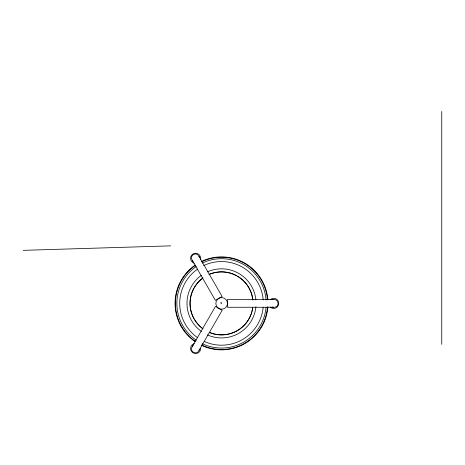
<?xml version="1.0" encoding="UTF-8"?>
<svg xmlns="http://www.w3.org/2000/svg" width="465" height="465" viewBox="0 0 465 465"><rect width="100%" height="100%" fill="white"/><g stroke="black" fill="none" stroke-linecap="round" stroke-linejoin="round"><path stroke-width="0.7" d="M192.359 346.425C188.79 351.313 196.637 355.841 199.084 350.302L222.154 310.341L215.435 306.464L192.359 346.425L193.097 345.414M199.084 350.302L199.59 349.163M272.327 299.629C278.698 297.524 280.587 307.754 273.571 307.26L227.426 307.26L227.426 299.495L273.571 299.495M23.25 250.344L170.69 245.857M272.327 307.127L273.571 307.26M199.049 256.511C196.602 250.978 188.755 255.506 192.324 260.394L215.4 300.355L222.119 296.472L199.049 256.511L199.555 257.656M192.324 260.394L193.062 261.406M441.75 111.46L441.75 344.338M200.694 348.494A5.045 5.045 0 0 1 196.091 353.516A5.045 5.045 0 0 1 190.679 349.366A5.045 5.045 0 0 1 194.341 343.618M270.148 299.809A5.045 5.045 0 0 1 277.285 299.809A5.045 5.045 0 0 1 277.285 306.947A5.045 5.045 0 0 1 270.148 306.947M194.306 263.202A5.045 5.045 0 0 1 190.743 257.017A5.045 5.045 0 0 1 196.922 253.454A5.045 5.045 0 0 1 200.491 259.633M267.881 306.941A46.488 46.488 0 0 1 201.444 345.297M195.271 341.734A46.488 46.488 0 0 1 195.271 265.021M201.444 261.458A46.488 46.488 0 0 1 267.881 299.815M267.497 306.912A46.099 46.099 0 0 1 201.612 344.954M195.492 341.42A46.099 46.099 0 0 1 195.492 265.341M201.612 261.801A46.099 46.099 0 0 1 267.497 299.844M252.815 307.499A31.55 31.55 0 0 1 252.007 311.544M251.827 312.201A31.55 31.55 0 0 1 230.355 333.672M229.698 333.853A31.55 31.55 0 0 1 209.459 332.527M202.88 328.825A31.55 31.55 0 0 1 194.213 319.153M193.876 318.56A31.55 31.55 0 0 1 193.876 288.195M194.213 287.603A31.55 31.55 0 0 1 202.88 277.931M209.459 274.228A31.55 31.55 0 0 1 236.714 275.722M237.307 276.053A31.55 31.55 0 0 1 252.896 299.948M252.704 307.481A31.44 31.44 0 0 1 209.506 332.423M202.949 328.732A31.44 31.44 0 0 1 202.949 278.024M208.866 274.606A31.44 31.44 0 0 1 252.786 299.96M263.149 307.47A41.815 41.815 0 0 1 204.269 341.461M197.747 337.77A41.815 41.815 0 0 1 197.747 268.991M203.647 265.579A41.815 41.815 0 0 1 263.213 299.972M255.913 306.848A34.55 34.55 0 0 1 207.349 334.881M201.345 331.417A34.55 34.55 0 0 1 201.345 275.338M207.349 271.874A34.55 34.55 0 0 1 255.913 299.908M266.021 307.493A44.681 44.681 0 0 1 202.229 343.67M196.294 340.246A44.681 44.681 0 0 1 196.294 266.509M202.229 263.085A44.681 44.681 0 0 1 266.079 299.954M220.91 302.971C221.549 304.348 221.898 301.82 220.91 302.971M218.079 307.993A5.824 5.824 0 0 0 227.426 304.203A5.824 5.824 0 0 0 219.474 298.001A5.824 5.824 0 0 0 218.079 307.993"/></g></svg>
